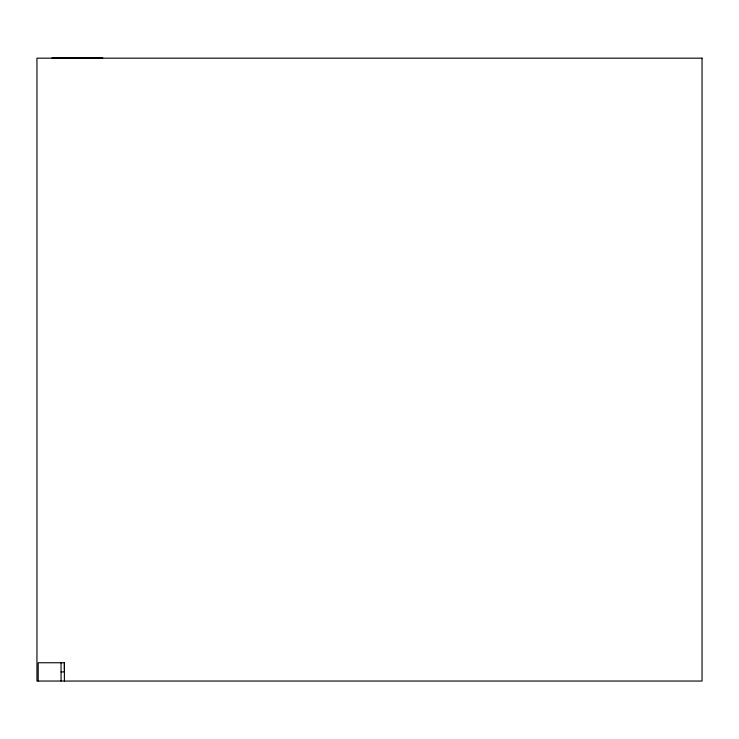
<?xml version="1.0" encoding="UTF-8"?>
<svg xmlns="http://www.w3.org/2000/svg" width="739" height="739" viewBox="0 0 739 739"><rect width="100%" height="100%" fill="white"/><g stroke="black" fill="none" stroke-linecap="round" stroke-linejoin="round"><path stroke-width="1.11" d="M64.385 670.236L64.385 662.754L38.197 662.754L38.197 681.044M51.906 57.956L102.813 57.956M61.06 671.899L64.385 671.899M64.385 662.754L64.385 681.044M61.06 662.754L61.06 681.044M702.05 58.169L36.95 58.169L36.95 681.044L702.05 681.044L702.05 58.169"/></g></svg>
